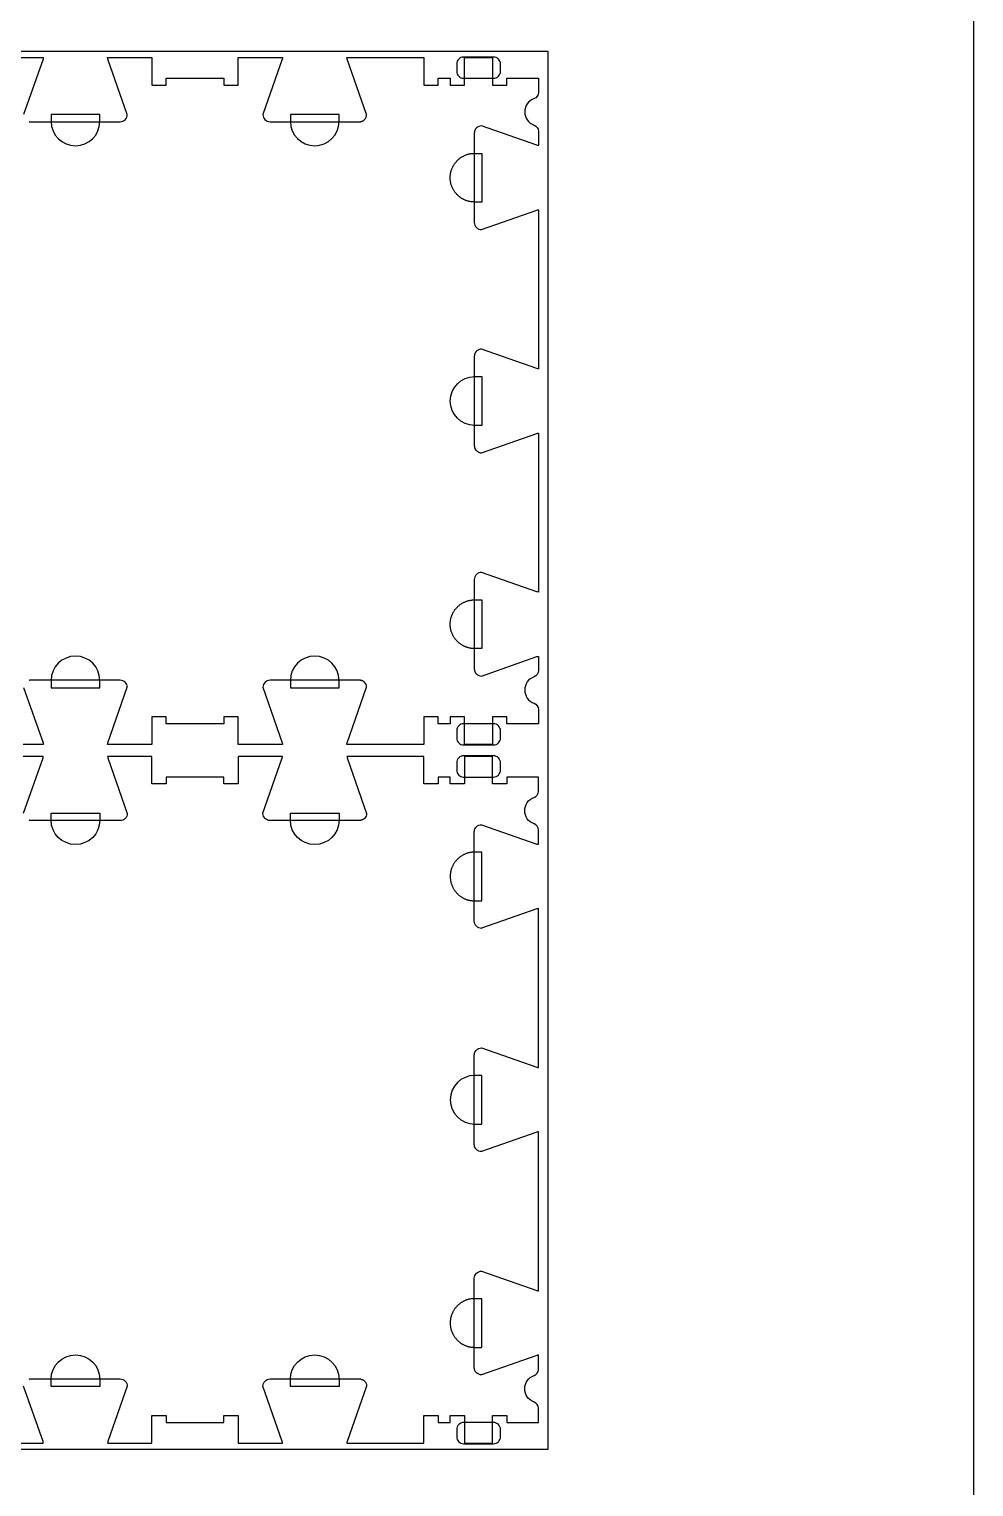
# Model space of a CAD drawing. Extents: x -1151 to 2032, y -10461 to -4867.
# Drawn here: x 1207 to 2032, y -6824 to -5552 of the extents above; entities that cross this region are included whole.
import ezdxf

# ---------------------------------------------------------------- set-up
doc = ezdxf.new("R2010")
doc.units = 0
for name, color, linetype in [('0_SHEET_SPRUCEPLY_2440X122', 1, 'CONTINUOUS'), ('4_ANYTOOL_CUTTHROUGH_OUTSI', 5, 'CONTINUOUS'), ('5_ANYTOOL_HALF_MILL_9MM_IN', 3, 'CONTINUOUS'), ('DONOTCUT', 18, 'CONTINUOUS')]:
    doc.layers.add(name, color=color, linetype=linetype)

msp = doc.modelspace()

# ---------------------------------------------------------------- linework, layer by layer
at = {"layer": '0_SHEET_SPRUCEPLY_2440X122'}
msp.add_lwpolyline([(-779.5, -5571.2), (-779.5, -6791.2), (1660.5, -6791.2), (1660.5, -5571.2)], close=True, dxfattribs=at)
at = {"layer": '4_ANYTOOL_CUTTHROUGH_OUTSI', "color": 5}
for points in [[(1152.5, -5576.5), (1219.7, -5576.5), (1219.7, -5576.5, -0.061485), (1219.5, -5577.8), (1202.6, -5626.1)], [(1207.3, -5632.3), (1207.5, -5632.3), (1207.6, -5632.3), (1207.8, -5632.4), (1207.9, -5632.4), (1208.1, -5632.4), (1208.2, -5632.4), (1208.4, -5632.4), (1208.5, -5632.4), (1208.7, -5632.5), (1208.8, -5632.5), (1286.8, -5632.5, 0.414214), (1293.1, -5626.2), (1293.1, -5626.2), (1293.1, -5626.1), (1276.2, -5577.8), (1276.2, -5577.8, -0.061485), (1275.9, -5576.5), (1314.5, -5576.5), (1314.5, -5600.5), (1327, -5600.5), (1327, -5594.5), (1377.5, -5594.5), (1377.5, -5600.5), (1390, -5600.5), (1390, -5576.5), (1428.6, -5576.5), (1428.6, -5576.5, -0.061485), (1428.4, -5577.8), (1411.5, -5626.1), (1411.5, -5626.2), (1411.5, -5626.2), (1411.5, -5626.2, 0.414214), (1417.7, -5632.5), (1495.7, -5632.5), (1495.9, -5632.5), (1496, -5632.4), (1496.2, -5632.4), (1496.3, -5632.4), (1496.5, -5632.4), (1496.6, -5632.4), (1496.8, -5632.4), (1496.9, -5632.3), (1497.1, -5632.3), (1497.2, -5632.3), (1497.4, -5632.2), (1497.5, -5632.2), (1497.7, -5632.1), (1497.8, -5632.1), (1498, -5632), (1498.1, -5632), (1498.3, -5631.9), (1498.4, -5631.9), (1498.6, -5631.8), (1498.7, -5631.7), (1498.8, -5631.6), (1499, -5631.6), (1499.1, -5631.5), (1499.2, -5631.4), (1499.3, -5631.3), (1499.5, -5631.2), (1499.6, -5631.1), (1499.7, -5631), (1499.8, -5630.9), (1499.9, -5630.8), (1500.1, -5630.7), (1500.2, -5630.6, 0.198912), (1502, -5626.2), (1502, -5626.2), (1502, -5626.1), (1485.1, -5577.8), (1485.1, -5577.8, -0.061485), (1484.8, -5576.5), (1552, -5576.5), (1552, -5600.5), (1564.5, -5600.5), (1564.5, -5594.5), (1575, -5594.5), (1575, -5600.5), (1587.5, -5600.5), (1587.5, -5576.5), (1612, -5576.5), (1612, -5600.5), (1624.5, -5600.5), (1624.5, -5594.5), (1652, -5594.5), (1652, -5606.9), (1652, -5606.9, -0.317837), (1648.2, -5612.3, 0.707107), (1648.2, -5635.4, -0.317837), (1652, -5640.8), (1652, -5653.2, -0.061485), (1650.6, -5653), (1602.4, -5636.1), (1602.3, -5636.1), (1602.3, -5636.1), (1602.3, -5636.1, 0.198912), (1597.9, -5637.9), (1597.8, -5638), (1597.7, -5638.1), (1597.6, -5638.2), (1597.5, -5638.3), (1597.4, -5638.5), (1597.3, -5638.6), (1597.2, -5638.7), (1597.1, -5638.8), (1597, -5639), (1596.9, -5639.1), (1596.9, -5639.2), (1596.8, -5639.4), (1596.7, -5639.5), (1596.6, -5639.6), (1596.6, -5639.8), (1596.5, -5639.9), (1596.5, -5640.1), (1596.4, -5640.2), (1596.3, -5640.4), (1596.3, -5640.5), (1596.3, -5640.6), (1596.2, -5640.8), (1596.2, -5640.9), (1596.2, -5641.1), (1596.1, -5641.3), (1596.1, -5641.4), (1596.1, -5641.6), (1596.1, -5641.7), (1596.1, -5641.9), (1596, -5642), (1596, -5642.2), (1596, -5642.3), (1596, -5720.3, 0.414214), (1602.3, -5726.6), (1602.3, -5726.6), (1602.4, -5726.5), (1650.6, -5709.6), (1650.6, -5709.6, -0.061485), (1652, -5709.4), (1652, -5848.1, -0.061485), (1650.6, -5847.9), (1602.4, -5831), (1602.3, -5831), (1602.3, -5831), (1602.3, -5831, 0.198912), (1597.9, -5832.8), (1597.8, -5832.9), (1597.7, -5833), (1597.6, -5833.1), (1597.5, -5833.2), (1597.4, -5833.4), (1597.3, -5833.5), (1597.2, -5833.6), (1597.1, -5833.7), (1597, -5833.9), (1596.9, -5834), (1596.9, -5834.1), (1596.8, -5834.3), (1596.7, -5834.4), (1596.6, -5834.5), (1596.6, -5834.7), (1596.5, -5834.8), (1596.5, -5835), (1596.4, -5835.1), (1596.3, -5835.3), (1596.3, -5835.4), (1596.3, -5835.5), (1596.2, -5835.7), (1596.2, -5835.8), (1596.2, -5836), (1596.1, -5836.2), (1596.1, -5836.3), (1596.1, -5836.5), (1596.1, -5836.6), (1596.1, -5836.8), (1596, -5836.9), (1596, -5837.1), (1596, -5837.2), (1596, -5915.2), (1596, -5915.4), (1596, -5915.5), (1596.1, -5915.7), (1596.1, -5915.8), (1596.1, -5916), (1596.1, -5916.1), (1596.1, -5916.3), (1596.2, -5916.4), (1596.2, -5916.6), (1596.2, -5916.7), (1596.3, -5916.9), (1596.3, -5917), (1596.3, -5917.2), (1596.4, -5917.3), (1596.5, -5917.5), (1596.5, -5917.6), (1596.6, -5917.7), (1596.6, -5917.9), (1596.7, -5918), (1596.8, -5918.2), (1596.9, -5918.3), (1596.9, -5918.4), (1597, -5918.6), (1597.1, -5918.7), (1597.2, -5918.8), (1597.3, -5918.9), (1597.4, -5919.1), (1597.5, -5919.2), (1597.6, -5919.3), (1597.7, -5919.4), (1597.8, -5919.5), (1597.9, -5919.6, 0.198912), (1602.3, -5921.5), (1602.3, -5921.5), (1602.4, -5921.4), (1650.6, -5904.5), (1650.6, -5904.5, -0.061485), (1652, -5904.3), (1652, -6043, -0.061485), (1650.6, -6042.8), (1602.4, -6025.9), (1602.3, -6025.9), (1602.3, -6025.9), (1602.3, -6025.9, 0.414214), (1596, -6032.1), (1596, -6110.1), (1596, -6110.3), (1596, -6110.4), (1596.1, -6110.6), (1596.1, -6110.7), (1596.1, -6110.9), (1596.1, -6111), (1596.1, -6111.2), (1596.2, -6111.3), (1596.2, -6111.5), (1596.2, -6111.6), (1596.3, -6111.8), (1596.3, -6111.9), (1596.3, -6112.1), (1596.4, -6112.2), (1596.5, -6112.4), (1596.5, -6112.5), (1596.6, -6112.6), (1596.6, -6112.8), (1596.7, -6112.9), (1596.8, -6113.1), (1596.9, -6113.2), (1596.9, -6113.3), (1597, -6113.5), (1597.1, -6113.6), (1597.2, -6113.7), (1597.3, -6113.8), (1597.4, -6114), (1597.5, -6114.1), (1597.6, -6114.2), (1597.7, -6114.3), (1597.8, -6114.4), (1597.9, -6114.5, 0.198912), (1602.3, -6116.4), (1602.3, -6116.4), (1650.6, -6099.4), (1650.6, -6099.4, -0.061485), (1652, -6099.2), (1652, -6111.6, -0.317837), (1648.2, -6117, 0.707107), (1648.2, -6140.1, -0.317837), (1652, -6145.6), (1652, -6158), (1624.5, -6158), (1624.5, -6152), (1612, -6152), (1612, -6176), (1587.5, -6176), (1587.5, -6152), (1575, -6152), (1575, -6158), (1564.5, -6158), (1564.5, -6152), (1552, -6152), (1552, -6176), (1484.8, -6176), (1484.8, -6176, -0.061485), (1485.1, -6174.6), (1502, -6126.2), (1502, -6126.2), (1502, -6126.2, 0.198912), (1500.2, -6121.8), (1500.1, -6121.7), (1499.9, -6121.6), (1499.8, -6121.5), (1499.7, -6121.4), (1499.6, -6121.3), (1499.5, -6121.2), (1499.3, -6121.1), (1499.2, -6121), (1499.1, -6120.9), (1499, -6120.9), (1498.8, -6120.8), (1498.7, -6120.7), (1498.6, -6120.6), (1498.4, -6120.6), (1498.3, -6120.5), (1498.1, -6120.4), (1498, -6120.4), (1497.8, -6120.3), (1497.7, -6120.3), (1497.5, -6120.2), (1497.4, -6120.2), (1497.2, -6120.1), (1497.1, -6120.1), (1496.9, -6120.1), (1496.8, -6120), (1496.6, -6120), (1496.5, -6120), (1496.3, -6120), (1496.2, -6120), (1496, -6120), (1495.9, -6120), (1495.7, -6120), (1417.7, -6120, 0.414214), (1411.5, -6126.2), (1411.5, -6126.2), (1428.4, -6174.6), (1428.4, -6174.6, -0.061485), (1428.6, -6176), (1390, -6176), (1390, -6152), (1377.5, -6152), (1377.5, -6158), (1327, -6158), (1327, -6152), (1314.5, -6152), (1314.5, -6176), (1275.9, -6176), (1275.9, -6176, -0.061485), (1276.2, -6174.6), (1293.1, -6126.2), (1293.1, -6126.2), (1293.1, -6126.2, 0.414214), (1286.8, -6120), (1208.8, -6120), (1208.7, -6120), (1208.5, -6120), (1208.4, -6120), (1208.2, -6120), (1208.1, -6120), (1207.9, -6120), (1207.8, -6120), (1207.6, -6120.1), (1207.5, -6120.1), (1207.3, -6120.1)], [(1202.6, -6126.3), (1219.5, -6174.6), (1219.5, -6174.6, -0.061485), (1219.7, -6176), (1202.3, -6176)], [(1202.6, -6236.1), (1219.5, -6187.8), (1219.5, -6187.8, 0.061485), (1219.7, -6186.5), (1202.3, -6186.5)], [(1207.3, -6730.1), (1207.5, -6730.1), (1207.6, -6730.1), (1207.8, -6730), (1207.9, -6730), (1208.1, -6730), (1208.2, -6730), (1208.4, -6730), (1208.5, -6730), (1208.7, -6730), (1208.8, -6730), (1286.8, -6730, -0.414214), (1293.1, -6736.2), (1293.1, -6736.2), (1293.1, -6736.3), (1276.2, -6784.6), (1276.2, -6784.6, 0.061485), (1275.9, -6786), (1314.5, -6786), (1314.5, -6762), (1327, -6762), (1327, -6768), (1377.5, -6768), (1377.5, -6762), (1390, -6762), (1390, -6786), (1428.6, -6786), (1428.6, -6786, 0.061485), (1428.4, -6784.6), (1411.5, -6736.3), (1411.5, -6736.2), (1411.5, -6736.2), (1411.5, -6736.2, -0.414214), (1417.7, -6730), (1495.7, -6730), (1495.9, -6730), (1496, -6730), (1496.2, -6730), (1496.3, -6730), (1496.5, -6730), (1496.6, -6730), (1496.8, -6730), (1496.9, -6730.1), (1497.1, -6730.1), (1497.2, -6730.1), (1497.4, -6730.2), (1497.5, -6730.2), (1497.7, -6730.3), (1497.8, -6730.3), (1498, -6730.4), (1498.1, -6730.4), (1498.3, -6730.5), (1498.4, -6730.6), (1498.6, -6730.6), (1498.7, -6730.7), (1498.8, -6730.8), (1499, -6730.9), (1499.1, -6730.9), (1499.2, -6731), (1499.3, -6731.1), (1499.5, -6731.2), (1499.6, -6731.3), (1499.7, -6731.4), (1499.8, -6731.5), (1499.9, -6731.6), (1500.1, -6731.7), (1500.2, -6731.8, -0.198912), (1502, -6736.2), (1502, -6736.2), (1502, -6736.3), (1485.1, -6784.6), (1485.1, -6784.6, 0.061485), (1484.8, -6786), (1552, -6786), (1552, -6762), (1564.5, -6762), (1564.5, -6768), (1575, -6768), (1575, -6762), (1587.5, -6762), (1587.5, -6786), (1612, -6786), (1612, -6762), (1624.5, -6762), (1624.5, -6768), (1652, -6768), (1652, -6755.6), (1652, -6755.6, 0.317837), (1648.2, -6750.1, -0.707107), (1648.2, -6727, 0.317837), (1652, -6721.6), (1652, -6709.2, 0.061485), (1650.6, -6709.4), (1602.4, -6726.3), (1602.3, -6726.4), (1602.3, -6726.4), (1602.3, -6726.4, -0.198912), (1597.9, -6724.5), (1597.8, -6724.4), (1597.7, -6724.3), (1597.6, -6724.2), (1597.5, -6724.1), (1597.4, -6724), (1597.3, -6723.8), (1597.2, -6723.7), (1597.1, -6723.6), (1597, -6723.5), (1596.9, -6723.3), (1596.9, -6723.2), (1596.8, -6723.1), (1596.7, -6722.9), (1596.6, -6722.8), (1596.6, -6722.6), (1596.5, -6722.5), (1596.5, -6722.4), (1596.4, -6722.2), (1596.3, -6722.1), (1596.3, -6721.9), (1596.3, -6721.8), (1596.2, -6721.6), (1596.2, -6721.5), (1596.2, -6721.3), (1596.1, -6721.2), (1596.1, -6721), (1596.1, -6720.9), (1596.1, -6720.7), (1596.1, -6720.6), (1596, -6720.4), (1596, -6720.3), (1596, -6720.1), (1596, -6642.1, -0.414214), (1602.3, -6635.9), (1602.3, -6635.9), (1602.4, -6635.9), (1650.6, -6652.8), (1650.6, -6652.8, 0.061485), (1652, -6653), (1652, -6514.3, 0.061485), (1650.6, -6514.5), (1602.3, -6531.5), (1602.3, -6531.5), (1602.3, -6531.5, -0.198912), (1597.9, -6529.6), (1597.8, -6529.5), (1597.7, -6529.4), (1597.6, -6529.3), (1597.5, -6529.2), (1597.4, -6529.1), (1597.3, -6528.9), (1597.2, -6528.8), (1597.1, -6528.7), (1597, -6528.6), (1596.9, -6528.4), (1596.9, -6528.3), (1596.8, -6528.2), (1596.7, -6528), (1596.6, -6527.9), (1596.6, -6527.7), (1596.5, -6527.6), (1596.5, -6527.5), (1596.4, -6527.3), (1596.3, -6527.2), (1596.3, -6527), (1596.3, -6526.9), (1596.2, -6526.7), (1596.2, -6526.6), (1596.2, -6526.4), (1596.1, -6526.3), (1596.1, -6526.1), (1596.1, -6526), (1596.1, -6525.8), (1596.1, -6525.7), (1596, -6525.5), (1596, -6525.4), (1596, -6525.2), (1596, -6447.2), (1596, -6447.1), (1596, -6446.9), (1596.1, -6446.8), (1596.1, -6446.6), (1596.1, -6446.5), (1596.1, -6446.3), (1596.1, -6446.2), (1596.2, -6446), (1596.2, -6445.8), (1596.2, -6445.7), (1596.3, -6445.5), (1596.3, -6445.4), (1596.3, -6445.3), (1596.4, -6445.1), (1596.5, -6445), (1596.5, -6444.8), (1596.6, -6444.7), (1596.6, -6444.5), (1596.7, -6444.4), (1596.8, -6444.3), (1596.9, -6444.1), (1596.9, -6444), (1597, -6443.9), (1597.1, -6443.7), (1597.2, -6443.6), (1597.3, -6443.5), (1597.4, -6443.4), (1597.5, -6443.2), (1597.6, -6443.1), (1597.7, -6443), (1597.8, -6442.9), (1597.9, -6442.8, -0.198912), (1602.3, -6441), (1602.3, -6441), (1602.4, -6441), (1650.6, -6457.9), (1650.6, -6457.9, 0.061485), (1652, -6458.1), (1652, -6319.4, 0.061485), (1650.6, -6319.6), (1602.4, -6336.5), (1602.3, -6336.6), (1602.3, -6336.6), (1602.3, -6336.6, -0.414214), (1596, -6330.3), (1596, -6252.3), (1596, -6252.2), (1596, -6252), (1596.1, -6251.9), (1596.1, -6251.7), (1596.1, -6251.6), (1596.1, -6251.4), (1596.1, -6251.3), (1596.2, -6251.1), (1596.2, -6250.9), (1596.2, -6250.8), (1596.3, -6250.6), (1596.3, -6250.5), (1596.3, -6250.4), (1596.4, -6250.2), (1596.5, -6250.1), (1596.5, -6249.9), (1596.6, -6249.8), (1596.6, -6249.6), (1596.7, -6249.5), (1596.8, -6249.4), (1596.9, -6249.2), (1596.9, -6249.1), (1597, -6249), (1597.1, -6248.8), (1597.2, -6248.7), (1597.3, -6248.6), (1597.4, -6248.5), (1597.5, -6248.3), (1597.6, -6248.2), (1597.7, -6248.1), (1597.8, -6248), (1597.9, -6247.9, -0.198912), (1602.3, -6246.1), (1602.3, -6246.1), (1602.4, -6246.1), (1650.6, -6263), (1650.6, -6263, 0.061485), (1652, -6263.2), (1652, -6250.8, 0.317837), (1648.2, -6245.4, -0.707107), (1648.2, -6222.3, 0.317837), (1652, -6216.9), (1652, -6204.5), (1624.5, -6204.5), (1624.5, -6210.5), (1612, -6210.5), (1612, -6186.5), (1587.5, -6186.5), (1587.5, -6210.5), (1575, -6210.5), (1575, -6204.5), (1564.5, -6204.5), (1564.5, -6210.5), (1552, -6210.5), (1552, -6186.5), (1484.8, -6186.5), (1484.8, -6186.5, 0.061485), (1485.1, -6187.8), (1502, -6236.2), (1502, -6236.2), (1502, -6236.2, -0.198912), (1500.2, -6240.6), (1500.1, -6240.7), (1499.9, -6240.8), (1499.8, -6240.9), (1499.7, -6241), (1499.6, -6241.1), (1499.5, -6241.2), (1499.3, -6241.3), (1499.2, -6241.4), (1499.1, -6241.5), (1499, -6241.6), (1498.8, -6241.6), (1498.7, -6241.7), (1498.6, -6241.8), (1498.4, -6241.9), (1498.3, -6241.9), (1498.1, -6242), (1498, -6242), (1497.8, -6242.1), (1497.7, -6242.1), (1497.5, -6242.2), (1497.4, -6242.2), (1497.2, -6242.3), (1497.1, -6242.3), (1496.9, -6242.3), (1496.8, -6242.4), (1496.6, -6242.4), (1496.5, -6242.4), (1496.3, -6242.4), (1496.2, -6242.4), (1496, -6242.4), (1495.9, -6242.5), (1495.7, -6242.5), (1417.7, -6242.5, -0.414214), (1411.5, -6236.2), (1411.5, -6236.2), (1411.5, -6236.1), (1428.4, -6187.8), (1428.4, -6187.8, 0.061485), (1428.6, -6186.5), (1390, -6186.5), (1390, -6210.5), (1377.5, -6210.5), (1377.5, -6204.5), (1327, -6204.5), (1327, -6210.5), (1314.5, -6210.5), (1314.5, -6186.5), (1275.9, -6186.5), (1275.9, -6186.5, 0.061485), (1276.2, -6187.8), (1293.1, -6236.2), (1293.1, -6236.2), (1293.1, -6236.2, -0.414214), (1286.8, -6242.5), (1208.8, -6242.5), (1208.7, -6242.5), (1208.5, -6242.4), (1208.4, -6242.4), (1208.2, -6242.4), (1208.1, -6242.4), (1207.9, -6242.4), (1207.8, -6242.4), (1207.6, -6242.3), (1207.5, -6242.3), (1207.3, -6242.3)], [(1152.5, -6786), (1219.7, -6786), (1219.7, -6786, 0.061485), (1219.5, -6784.6), (1202.6, -6736.3)]]:
    msp.add_lwpolyline(points, format="xyb", dxfattribs=at)
at = {"layer": '5_ANYTOOL_HALF_MILL_9MM_IN', "color": 3}
for points in [[(1586.7, -5576, 0.414214), (1580.7, -5582), (1580.7, -5588.5, 0.414214), (1586.7, -5594.5), (1612.9, -5594.5, 0.414214), (1618.9, -5588.5), (1618.9, -5582, 0.414214), (1612.9, -5576)], [(1226.6, -5632.2, 1), (1269.1, -5632.2), (1269.1, -5632), (1269.1, -5626), (1226.6, -5626), (1226.6, -5632), (1226.6, -5632.2)], [(1435.5, -5632.2, 1), (1478, -5632.2), (1478, -5632), (1478, -5626), (1435.5, -5626), (1435.5, -5632), (1435.5, -5632.2)], [(1596.3, -5897.5, -1), (1596.3, -5855), (1596.5, -5855), (1602.5, -5855), (1602.5, -5897.5), (1596.5, -5897.5), (1596.3, -5897.5)], [(1269.1, -6120.2, 1), (1226.6, -6120.2), (1226.6, -6120.5), (1226.6, -6126.5), (1269.1, -6126.5), (1269.1, -6120.5), (1269.1, -6120.2)], [(1478, -6120.2, 1), (1435.5, -6120.2), (1435.5, -6120.5), (1435.5, -6126.5), (1478, -6126.5), (1478, -6120.5), (1478, -6120.2)], [(1586.7, -6158, 0.414214), (1580.7, -6164), (1580.7, -6170.5, 0.414214), (1586.7, -6176.5), (1612.9, -6176.5, 0.414214), (1618.9, -6170.5), (1618.9, -6164, 0.414214), (1612.9, -6158)], [(1586.7, -6186, 0.414214), (1580.7, -6192), (1580.7, -6198.5, 0.414214), (1586.7, -6204.5), (1612.9, -6204.5, 0.414214), (1618.9, -6198.5), (1618.9, -6192, 0.414214), (1612.9, -6186)], [(1269.1, -6242.2, -1), (1226.6, -6242.2), (1226.6, -6242), (1226.6, -6236), (1269.1, -6236), (1269.1, -6242), (1269.1, -6242.2)], [(1478, -6242.2, -1), (1435.5, -6242.2), (1435.5, -6242), (1435.5, -6236), (1478, -6236), (1478, -6242), (1478, -6242.2)], [(1596.3, -6465, 1), (1596.3, -6507.5), (1596.5, -6507.5), (1602.5, -6507.5), (1602.5, -6465), (1596.5, -6465), (1596.3, -6465)], [(1226.6, -6730.2, -1), (1269.1, -6730.2), (1269.1, -6730.5), (1269.1, -6736.5), (1226.6, -6736.5), (1226.6, -6730.5), (1226.6, -6730.2)], [(1435.5, -6730.2, -1), (1478, -6730.2), (1478, -6730.5), (1478, -6736.5), (1435.5, -6736.5), (1435.5, -6730.5), (1435.5, -6730.2)], [(1586.7, -6768, 0.414214), (1580.7, -6774), (1580.7, -6780.5, 0.414214), (1586.7, -6786.5), (1612.9, -6786.5, 0.414214), (1618.9, -6780.5), (1618.9, -6774, 0.414214), (1612.9, -6768)]]:
    msp.add_lwpolyline(points, format="xyb", close=True, dxfattribs=at)
for points in [[(1596.3, -5702.6), (1595.8, -5702.6), (1595.3, -5702.5), (1594.9, -5702.5), (1594.4, -5702.5), (1593.9, -5702.4), (1593.4, -5702.4), (1592.9, -5702.3), (1592.4, -5702.2), (1591.9, -5702.1), (1591.4, -5702), (1590.9, -5701.9), (1590.4, -5701.7), (1589.9, -5701.6), (1589.4, -5701.4), (1589, -5701.3), (1588.5, -5701.1), (1588, -5700.9), (1587.5, -5700.7), (1587, -5700.4), (1586.5, -5700.2), (1586.1, -5699.9), (1585.6, -5699.7), (1585.1, -5699.4), (1584.7, -5699.1), (1584.2, -5698.8), (1583.8, -5698.5), (1583.3, -5698.1), (1582.9, -5697.8), (1582.5, -5697.5), (1582.1, -5697.1), (1581.7, -5696.7), (1581.3, -5696.3), (1580.9, -5695.9), (1580.5, -5695.5), (1580.1, -5695.1), (1579.8, -5694.7), (1579.4, -5694.3), (1579.1, -5693.8), (1578.8, -5693.4), (1578.5, -5692.9), (1578.2, -5692.5), (1577.9, -5692), (1577.7, -5691.5), (1577.4, -5691.1), (1577.2, -5690.6), (1576.9, -5690.1), (1576.7, -5689.6), (1576.5, -5689.1), (1576.3, -5688.6), (1576.2, -5688.1), (1576, -5687.6), (1575.9, -5687.2), (1575.7, -5686.7), (1575.6, -5686.2), (1575.5, -5685.7), (1575.4, -5685.2), (1575.3, -5684.7), (1575.2, -5684.2), (1575.2, -5683.7), (1575.1, -5683.2), (1575.1, -5682.7), (1575.1, -5682.3), (1575, -5681.8), (1575, -5681.3), (1575, -5680.8), (1575.1, -5680.4), (1575.1, -5679.9), (1575.1, -5679.4), (1575.2, -5678.9), (1575.2, -5678.4), (1575.3, -5677.9), (1575.4, -5677.4), (1575.5, -5676.9), (1575.6, -5676.5), (1575.7, -5676), (1575.9, -5675.5), (1576, -5675), (1576.2, -5674.5), (1576.3, -5674), (1576.5, -5673.5), (1576.7, -5673), (1576.9, -5672.5), (1577.2, -5672), (1577.4, -5671.5), (1577.7, -5671.1), (1577.9, -5670.6), (1578.2, -5670.1), (1578.5, -5669.7), (1578.8, -5669.2), (1579.1, -5668.8), (1579.4, -5668.3), (1579.8, -5667.9), (1580.1, -5667.5), (1580.5, -5667.1), (1580.9, -5666.7), (1581.3, -5666.3), (1581.7, -5665.9), (1582.1, -5665.5), (1582.5, -5665.2), (1582.9, -5664.8), (1583.3, -5664.5), (1583.8, -5664.1), (1584.2, -5663.8), (1584.7, -5663.5), (1585.1, -5663.2), (1585.6, -5663), (1586.1, -5662.7), (1586.5, -5662.4), (1587, -5662.2), (1587.5, -5662), (1588, -5661.7), (1588.5, -5661.5), (1589, -5661.4), (1589.4, -5661.2), (1589.9, -5661), (1590.4, -5660.9), (1590.9, -5660.7), (1591.4, -5660.6), (1591.9, -5660.5), (1592.4, -5660.4), (1592.9, -5660.3), (1593.4, -5660.3), (1593.9, -5660.2), (1594.4, -5660.1), (1594.9, -5660.1), (1595.3, -5660.1), (1595.8, -5660.1), (1596.3, -5660.1), (1596.5, -5660.1), (1602.5, -5660.1), (1602.5, -5702.6), (1596.5, -5702.6), (1596.3, -5702.6)], [(1596.3, -6092.4), (1595.8, -6092.4), (1595.3, -6092.3), (1594.9, -6092.3), (1594.4, -6092.3), (1593.9, -6092.2), (1593.4, -6092.2), (1592.9, -6092.1), (1592.4, -6092), (1591.9, -6091.9), (1591.4, -6091.8), (1590.9, -6091.7), (1590.4, -6091.5), (1589.9, -6091.4), (1589.4, -6091.2), (1589, -6091.1), (1588.5, -6090.9), (1588, -6090.7), (1587.5, -6090.5), (1587, -6090.2), (1586.5, -6090), (1586.1, -6089.7), (1585.6, -6089.5), (1585.1, -6089.2), (1584.7, -6088.9), (1584.2, -6088.6), (1583.8, -6088.3), (1583.3, -6087.9), (1582.9, -6087.6), (1582.5, -6087.3), (1582.1, -6086.9), (1581.7, -6086.5), (1581.3, -6086.1), (1580.9, -6085.7), (1580.5, -6085.3), (1580.1, -6084.9), (1579.8, -6084.5), (1579.4, -6084.1), (1579.1, -6083.6), (1578.8, -6083.2), (1578.5, -6082.7), (1578.2, -6082.3), (1577.9, -6081.8), (1577.7, -6081.3), (1577.4, -6080.9), (1577.2, -6080.4), (1576.9, -6079.9), (1576.7, -6079.4), (1576.5, -6078.9), (1576.3, -6078.4), (1576.2, -6077.9), (1576, -6077.4), (1575.9, -6077), (1575.7, -6076.5), (1575.6, -6076), (1575.5, -6075.5), (1575.4, -6075), (1575.3, -6074.5), (1575.2, -6074), (1575.2, -6073.5), (1575.1, -6073), (1575.1, -6072.5), (1575.1, -6072.1), (1575, -6071.6), (1575, -6071.1), (1575, -6070.6), (1575.1, -6070.2), (1575.1, -6069.7), (1575.1, -6069.2), (1575.2, -6068.7), (1575.2, -6068.2), (1575.3, -6067.7), (1575.4, -6067.2), (1575.5, -6066.7), (1575.6, -6066.3), (1575.7, -6065.8), (1575.9, -6065.3), (1576, -6064.8), (1576.2, -6064.3), (1576.3, -6063.8), (1576.5, -6063.3), (1576.7, -6062.8), (1576.9, -6062.3), (1577.2, -6061.8), (1577.4, -6061.3), (1577.7, -6060.9), (1577.9, -6060.4), (1578.2, -6059.9), (1578.5, -6059.5), (1578.8, -6059), (1579.1, -6058.6), (1579.4, -6058.1), (1579.8, -6057.7), (1580.1, -6057.3), (1580.5, -6056.9), (1580.9, -6056.5), (1581.3, -6056.1), (1581.7, -6055.7), (1582.1, -6055.3), (1582.5, -6055), (1582.9, -6054.6), (1583.3, -6054.3), (1583.8, -6053.9), (1584.2, -6053.6), (1584.7, -6053.3), (1585.1, -6053), (1585.6, -6052.8), (1586.1, -6052.5), (1586.5, -6052.2), (1587, -6052), (1587.5, -6051.8), (1588, -6051.5), (1588.5, -6051.3), (1589, -6051.2), (1589.4, -6051), (1589.9, -6050.8), (1590.4, -6050.7), (1590.9, -6050.5), (1591.4, -6050.4), (1591.9, -6050.3), (1592.4, -6050.2), (1592.9, -6050.1), (1593.4, -6050.1), (1593.9, -6050), (1594.4, -6049.9), (1594.9, -6049.9), (1595.3, -6049.9), (1595.8, -6049.9), (1596.3, -6049.9), (1596.5, -6049.9), (1602.5, -6049.9), (1602.5, -6092.4), (1596.5, -6092.4), (1596.3, -6092.4)], [(1596.3, -6270.1), (1595.8, -6270.1), (1595.3, -6270.1), (1594.9, -6270.1), (1594.4, -6270.1), (1593.9, -6270.2), (1593.4, -6270.3), (1592.9, -6270.3), (1592.4, -6270.4), (1591.9, -6270.5), (1591.4, -6270.6), (1590.9, -6270.7), (1590.4, -6270.9), (1589.9, -6271), (1589.4, -6271.2), (1589, -6271.4), (1588.5, -6271.5), (1588, -6271.7), (1587.5, -6272), (1587, -6272.2), (1586.5, -6272.4), (1586.1, -6272.7), (1585.6, -6273), (1585.1, -6273.2), (1584.7, -6273.5), (1584.2, -6273.8), (1583.8, -6274.1), (1583.3, -6274.5), (1582.9, -6274.8), (1582.5, -6275.2), (1582.1, -6275.5), (1581.7, -6275.9), (1581.3, -6276.3), (1580.9, -6276.7), (1580.5, -6277.1), (1580.1, -6277.5), (1579.8, -6277.9), (1579.4, -6278.3), (1579.1, -6278.8), (1578.8, -6279.2), (1578.5, -6279.7), (1578.2, -6280.1), (1577.9, -6280.6), (1577.7, -6281.1), (1577.4, -6281.5), (1577.2, -6282), (1576.9, -6282.5), (1576.7, -6283), (1576.5, -6283.5), (1576.3, -6284), (1576.2, -6284.5), (1576, -6285), (1575.9, -6285.5), (1575.7, -6286), (1575.6, -6286.5), (1575.5, -6286.9), (1575.4, -6287.4), (1575.3, -6287.9), (1575.2, -6288.4), (1575.2, -6288.9), (1575.1, -6289.4), (1575.1, -6289.9), (1575.1, -6290.4), (1575, -6290.8), (1575, -6291.3), (1575, -6291.8), (1575.1, -6292.3), (1575.1, -6292.7), (1575.1, -6293.2), (1575.2, -6293.7), (1575.2, -6294.2), (1575.3, -6294.7), (1575.4, -6295.2), (1575.5, -6295.7), (1575.6, -6296.2), (1575.7, -6296.7), (1575.9, -6297.2), (1576, -6297.6), (1576.2, -6298.1), (1576.3, -6298.6), (1576.5, -6299.1), (1576.7, -6299.6), (1576.9, -6300.1), (1577.2, -6300.6), (1577.4, -6301.1), (1577.7, -6301.5), (1577.9, -6302), (1578.2, -6302.5), (1578.5, -6302.9), (1578.8, -6303.4), (1579.1, -6303.8), (1579.4, -6304.3), (1579.8, -6304.7), (1580.1, -6305.1), (1580.5, -6305.5), (1580.9, -6305.9), (1581.3, -6306.3), (1581.7, -6306.7), (1582.1, -6307.1), (1582.5, -6307.5), (1582.9, -6307.8), (1583.3, -6308.1), (1583.8, -6308.5), (1584.2, -6308.8), (1584.7, -6309.1), (1585.1, -6309.4), (1585.6, -6309.7), (1586.1, -6309.9), (1586.5, -6310.2), (1587, -6310.4), (1587.5, -6310.7), (1588, -6310.9), (1588.5, -6311.1), (1589, -6311.3), (1589.4, -6311.4), (1589.9, -6311.6), (1590.4, -6311.7), (1590.9, -6311.9), (1591.4, -6312), (1591.9, -6312.1), (1592.4, -6312.2), (1592.9, -6312.3), (1593.4, -6312.4), (1593.9, -6312.4), (1594.4, -6312.5), (1594.9, -6312.5), (1595.3, -6312.5), (1595.8, -6312.6), (1596.3, -6312.6), (1596.5, -6312.6), (1602.5, -6312.6), (1602.5, -6270.1), (1596.5, -6270.1), (1596.3, -6270.1)], [(1596.3, -6659.9), (1595.8, -6659.9), (1595.3, -6659.9), (1594.9, -6659.9), (1594.4, -6659.9), (1593.9, -6660), (1593.4, -6660.1), (1592.9, -6660.1), (1592.4, -6660.2), (1591.9, -6660.3), (1591.4, -6660.4), (1590.9, -6660.5), (1590.4, -6660.7), (1589.9, -6660.8), (1589.4, -6661), (1589, -6661.2), (1588.5, -6661.3), (1588, -6661.5), (1587.5, -6661.8), (1587, -6662), (1586.5, -6662.2), (1586.1, -6662.5), (1585.6, -6662.8), (1585.1, -6663), (1584.7, -6663.3), (1584.2, -6663.6), (1583.8, -6663.9), (1583.3, -6664.3), (1582.9, -6664.6), (1582.5, -6665), (1582.1, -6665.3), (1581.7, -6665.7), (1581.3, -6666.1), (1580.9, -6666.5), (1580.5, -6666.9), (1580.1, -6667.3), (1579.8, -6667.7), (1579.4, -6668.1), (1579.1, -6668.6), (1578.8, -6669), (1578.5, -6669.5), (1578.2, -6669.9), (1577.9, -6670.4), (1577.7, -6670.9), (1577.4, -6671.3), (1577.2, -6671.8), (1576.9, -6672.3), (1576.7, -6672.8), (1576.5, -6673.3), (1576.3, -6673.8), (1576.2, -6674.3), (1576, -6674.8), (1575.9, -6675.3), (1575.7, -6675.8), (1575.6, -6676.3), (1575.5, -6676.7), (1575.4, -6677.2), (1575.3, -6677.7), (1575.2, -6678.2), (1575.2, -6678.7), (1575.1, -6679.2), (1575.1, -6679.7), (1575.1, -6680.2), (1575, -6680.6), (1575, -6681.1), (1575, -6681.6), (1575.1, -6682.1), (1575.1, -6682.5), (1575.1, -6683), (1575.2, -6683.5), (1575.2, -6684), (1575.3, -6684.5), (1575.4, -6685), (1575.5, -6685.5), (1575.6, -6686), (1575.7, -6686.5), (1575.9, -6687), (1576, -6687.4), (1576.2, -6687.9), (1576.3, -6688.4), (1576.5, -6688.9), (1576.7, -6689.4), (1576.9, -6689.9), (1577.2, -6690.4), (1577.4, -6690.9), (1577.7, -6691.3), (1577.9, -6691.8), (1578.2, -6692.3), (1578.5, -6692.7), (1578.8, -6693.2), (1579.1, -6693.6), (1579.4, -6694.1), (1579.8, -6694.5), (1580.1, -6694.9), (1580.5, -6695.3), (1580.9, -6695.7), (1581.3, -6696.1), (1581.7, -6696.5), (1582.1, -6696.9), (1582.5, -6697.3), (1582.9, -6697.6), (1583.3, -6697.9), (1583.8, -6698.3), (1584.2, -6698.6), (1584.7, -6698.9), (1585.1, -6699.2), (1585.6, -6699.5), (1586.1, -6699.7), (1586.5, -6700), (1587, -6700.2), (1587.5, -6700.5), (1588, -6700.7), (1588.5, -6700.9), (1589, -6701.1), (1589.4, -6701.2), (1589.9, -6701.4), (1590.4, -6701.5), (1590.9, -6701.7), (1591.4, -6701.8), (1591.9, -6701.9), (1592.4, -6702), (1592.9, -6702.1), (1593.4, -6702.2), (1593.9, -6702.2), (1594.4, -6702.3), (1594.9, -6702.3), (1595.3, -6702.3), (1595.8, -6702.4), (1596.3, -6702.4), (1596.5, -6702.4), (1602.5, -6702.4), (1602.5, -6659.9), (1596.5, -6659.9), (1596.3, -6659.9)]]:
    msp.add_lwpolyline(points, close=True, dxfattribs=at)
at = {"layer": 'DONOTCUT'}
msp.add_lwpolyline([(-1151.2, -10460.6), (2032.2, -10460.6), (2032.2, -4867.2), (-1151.2, -4867.2)], close=True, dxfattribs=at)

doc.saveas('drawing.dxf')
